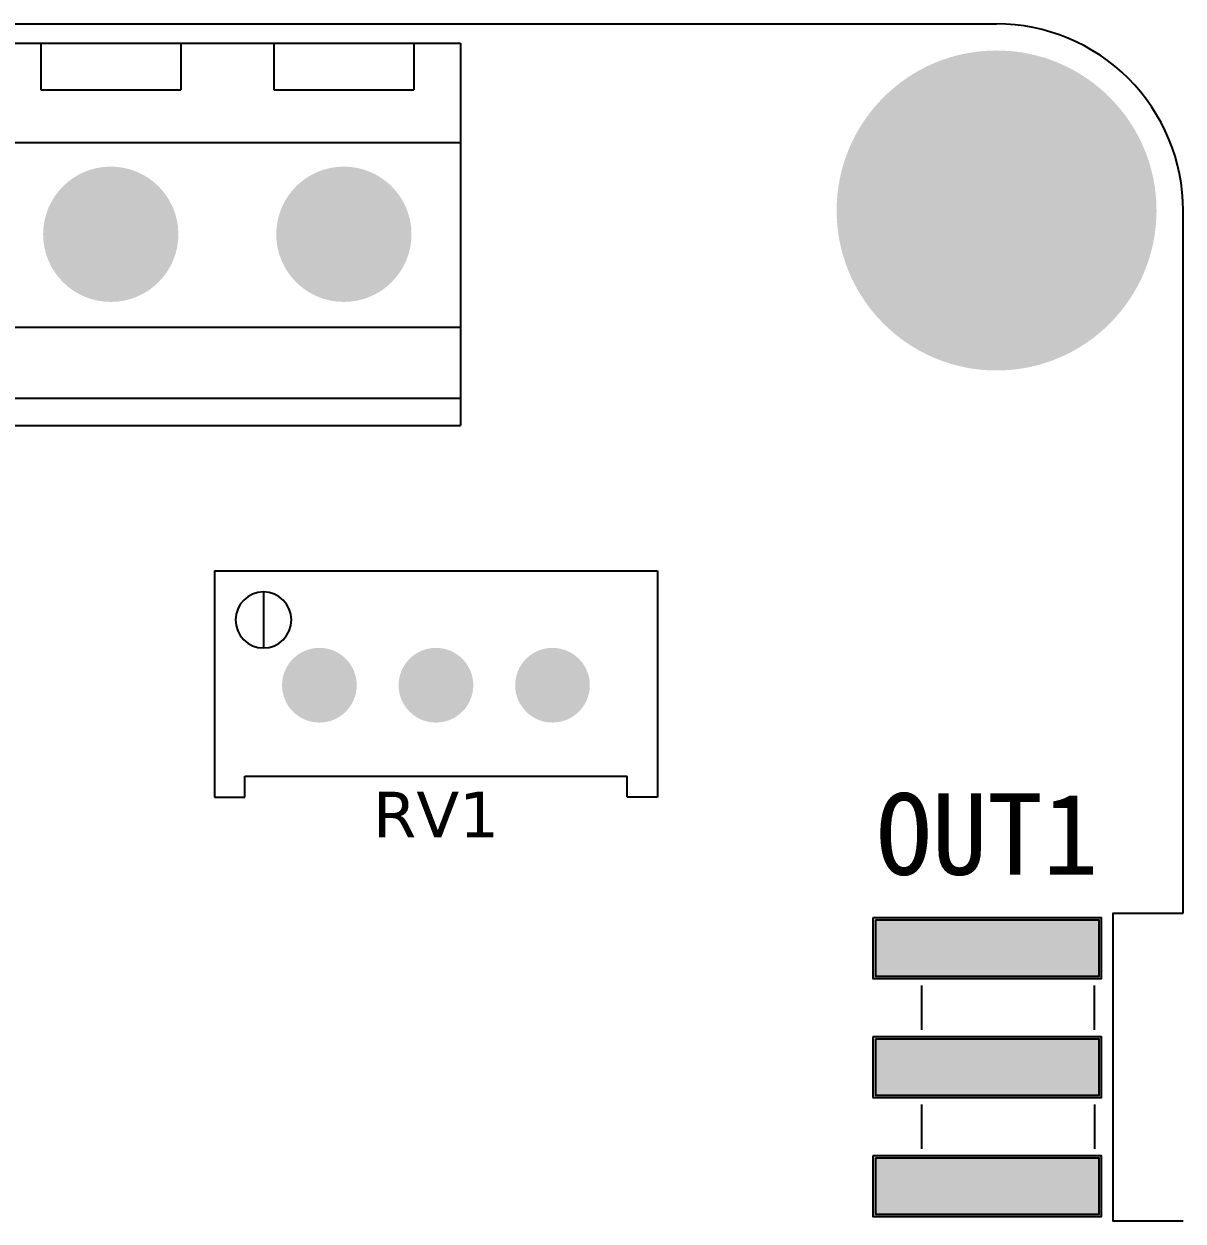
# Model space of a CAD drawing. Header units: millimetres. Extents: x 0 to 46, y 0 to 48.
# Drawn here: x 21.14 to 46, y 22.33 to 48 of the extents above; entities that cross this region are included whole.
import ezdxf
from ezdxf.enums import TextEntityAlignment as Align

# ---------------------------------------------------------------- set-up
doc = ezdxf.new("R2010")
doc.units = ezdxf.units.MM
for name, color, linetype, true_color in [('Board Outline Layer', 6, 'Continuous', 0xff00ff), ('Hole Layer', 49, 'Continuous', 0x222222), ('Multi-Layer', 9, 'Continuous', 0xc0c0c0), ('Top Paste Mask Layer', 8, 'Continuous', 0x808080), ('Top Silkscreen Layer', 40, 'Continuous', 0xffcc00), ('Top Solder Mask Layer', 214, 'Continuous', 0x800080)]:
    doc.layers.add(name, color=color, linetype=linetype, true_color=true_color)
doc.styles.add('textstyle4', font='')
doc.styles.add('textstyle7', font='')
doc.styles.get('textstyle4').set_extended_font_data('黑体')
doc.styles.get('textstyle7').set_extended_font_data('Verdana')

msp = doc.modelspace()

# ---------------------------------------------------------------- hatches: boundary and pattern name
at = {"layer": 'Hole Layer'}
h = msp.add_hatch(color=256, dxfattribs=at)
edge = h.paths.add_edge_path()
edge = h.paths.add_edge_path()
edge.add_arc((42.000083820167646, 46.54009398018797), 0.3500012700025366, 180, 0)
edge.add_arc((42.000083820167646, 46.54009398018797), 0.3500012700025366, 0, 180)
h = msp.add_hatch(color=256, dxfattribs=at)
edge = h.paths.add_edge_path()
edge = h.paths.add_edge_path()
edge.add_arc((42.000083820167646, 46.54009398018797), 0.3500012700025366, 180, 0)
edge.add_arc((42.000083820167646, 46.54009398018797), 0.3500012700025366, 0, 180)
h = msp.add_hatch(color=256, dxfattribs=at)
edge = h.paths.add_edge_path()
edge = h.paths.add_edge_path()
edge.add_arc((40.2040792481585, 45.796093472186946), 0.3500012700025366, 180, 0)
edge.add_arc((40.2040792481585, 45.796093472186946), 0.3500012700025366, 0, 180)
h = msp.add_hatch(color=256, dxfattribs=at)
edge = h.paths.add_edge_path()
edge = h.paths.add_edge_path()
edge.add_arc((40.2040792481585, 45.796093472186946), 0.3500012700025366, 180, 0)
edge.add_arc((40.2040792481585, 45.796093472186946), 0.3500012700025366, 0, 180)
h = msp.add_hatch(color=256, dxfattribs=at)
edge = h.paths.add_edge_path()
edge = h.paths.add_edge_path()
edge.add_arc((43.79608839217679, 45.796093472186946), 0.3500012700025366, 180, 0)
edge.add_arc((43.79608839217679, 45.796093472186946), 0.3500012700025366, 0, 180)
h = msp.add_hatch(color=256, dxfattribs=at)
edge = h.paths.add_edge_path()
edge = h.paths.add_edge_path()
edge.add_arc((43.79608839217679, 45.796093472186946), 0.3500012700025366, 180, 0)
edge.add_arc((43.79608839217679, 45.796093472186946), 0.3500012700025366, 0, 180)
h = msp.add_hatch(color=256, dxfattribs=at)
edge = h.paths.add_edge_path()
edge = h.paths.add_edge_path()
edge.add_arc((42.000083820167646, 44.00008890017781), 1.7000038100076225, 180, 0)
edge.add_arc((42.000083820167646, 44.00008890017781), 1.7000038100076225, 0, 180)
h = msp.add_hatch(color=256, dxfattribs=at)
edge = h.paths.add_edge_path()
edge = h.paths.add_edge_path()
edge.add_arc((42.000083820167646, 44.00008890017781), 1.7000038100076225, 180, 0)
edge.add_arc((42.000083820167646, 44.00008890017781), 1.7000038100076225, 0, 180)
h = msp.add_hatch(color=256, dxfattribs=at)
edge = h.paths.add_edge_path()
edge = h.paths.add_edge_path()
edge.add_arc((23.000045720091443, 43.49008890017781), 0.7000012700025415, 180, 0)
edge.add_arc((23.000045720091443, 43.49008890017781), 0.7000012700025415, 0, 180)
h = msp.add_hatch(color=256, dxfattribs=at)
edge = h.paths.add_edge_path()
edge = h.paths.add_edge_path()
edge.add_arc((23.000045720091443, 43.49008890017781), 0.7000012700025415, 180, 0)
edge.add_arc((23.000045720091443, 43.49008890017781), 0.7000012700025415, 0, 180)
h = msp.add_hatch(color=256, dxfattribs=at)
edge = h.paths.add_edge_path()
edge = h.paths.add_edge_path()
edge.add_arc((28.000045720091446, 43.49008890017781), 0.7000012700025415, 180, 0)
edge.add_arc((28.000045720091446, 43.49008890017781), 0.7000012700025415, 0, 180)
h = msp.add_hatch(color=256, dxfattribs=at)
edge = h.paths.add_edge_path()
edge = h.paths.add_edge_path()
edge.add_arc((28.000045720091446, 43.49008890017781), 0.7000012700025415, 180, 0)
edge.add_arc((28.000045720091446, 43.49008890017781), 0.7000012700025415, 0, 180)
h = msp.add_hatch(color=256, dxfattribs=at)
edge = h.paths.add_edge_path()
edge = h.paths.add_edge_path()
edge.add_arc((39.460078740157485, 44.00008890017781), 0.3500012700025366, 180, 0)
edge.add_arc((39.460078740157485, 44.00008890017781), 0.3500012700025366, 0, 180)
h = msp.add_hatch(color=256, dxfattribs=at)
edge = h.paths.add_edge_path()
edge = h.paths.add_edge_path()
edge.add_arc((39.460078740157485, 44.00008890017781), 0.3500012700025366, 180, 0)
edge.add_arc((39.460078740157485, 44.00008890017781), 0.3500012700025366, 0, 180)
h = msp.add_hatch(color=256, dxfattribs=at)
edge = h.paths.add_edge_path()
edge = h.paths.add_edge_path()
edge.add_arc((44.54008890017781, 44.00008890017781), 0.3500012700025366, 180, 0)
edge.add_arc((44.54008890017781, 44.00008890017781), 0.3500012700025366, 0, 180)
h = msp.add_hatch(color=256, dxfattribs=at)
edge = h.paths.add_edge_path()
edge = h.paths.add_edge_path()
edge.add_arc((44.54008890017781, 44.00008890017781), 0.3500012700025366, 180, 0)
edge.add_arc((44.54008890017781, 44.00008890017781), 0.3500012700025366, 0, 180)
h = msp.add_hatch(color=256, dxfattribs=at)
edge = h.paths.add_edge_path()
edge = h.paths.add_edge_path()
edge.add_arc((40.2040792481585, 42.20408432816867), 0.3500012700025366, 180, 0)
edge.add_arc((40.2040792481585, 42.20408432816867), 0.3500012700025366, 0, 180)
h = msp.add_hatch(color=256, dxfattribs=at)
edge = h.paths.add_edge_path()
edge = h.paths.add_edge_path()
edge.add_arc((40.2040792481585, 42.20408432816867), 0.3500012700025366, 180, 0)
edge.add_arc((40.2040792481585, 42.20408432816867), 0.3500012700025366, 0, 180)
h = msp.add_hatch(color=256, dxfattribs=at)
edge = h.paths.add_edge_path()
edge = h.paths.add_edge_path()
edge.add_arc((43.79608839217679, 42.20408432816867), 0.3500012700025366, 180, 0)
edge.add_arc((43.79608839217679, 42.20408432816867), 0.3500012700025366, 0, 180)
h = msp.add_hatch(color=256, dxfattribs=at)
edge = h.paths.add_edge_path()
edge = h.paths.add_edge_path()
edge.add_arc((43.79608839217679, 42.20408432816867), 0.3500012700025366, 180, 0)
edge.add_arc((43.79608839217679, 42.20408432816867), 0.3500012700025366, 0, 180)
h = msp.add_hatch(color=256, dxfattribs=at)
edge = h.paths.add_edge_path()
edge = h.paths.add_edge_path()
edge.add_arc((42.000083820167646, 41.46008382016765), 0.3500012700025366, 180, 0)
edge.add_arc((42.000083820167646, 41.46008382016765), 0.3500012700025366, 0, 180)
h = msp.add_hatch(color=256, dxfattribs=at)
edge = h.paths.add_edge_path()
edge = h.paths.add_edge_path()
edge.add_arc((42.000083820167646, 41.46008382016765), 0.3500012700025366, 180, 0)
edge.add_arc((42.000083820167646, 41.46008382016765), 0.3500012700025366, 0, 180)
h = msp.add_hatch(color=256, dxfattribs=at)
edge = h.paths.add_edge_path()
edge = h.paths.add_edge_path()
edge.add_arc((27.475054610109222, 33.82006858013716), 0.3750012700025387, 180, 0)
edge.add_arc((27.475054610109222, 33.82006858013716), 0.3750012700025387, 0, 180)
h = msp.add_hatch(color=256, dxfattribs=at)
edge = h.paths.add_edge_path()
edge = h.paths.add_edge_path()
edge.add_arc((27.475054610109222, 33.82006858013716), 0.3750012700025387, 180, 0)
edge.add_arc((27.475054610109222, 33.82006858013716), 0.3750012700025387, 0, 180)
h = msp.add_hatch(color=256, dxfattribs=at)
edge = h.paths.add_edge_path()
edge = h.paths.add_edge_path()
edge.add_arc((29.975059690119384, 33.82006858013716), 0.3750012700025387, 180, 0)
edge.add_arc((29.975059690119384, 33.82006858013716), 0.3750012700025387, 0, 180)
h = msp.add_hatch(color=256, dxfattribs=at)
edge = h.paths.add_edge_path()
edge = h.paths.add_edge_path()
edge.add_arc((29.975059690119384, 33.82006858013716), 0.3750012700025387, 180, 0)
edge.add_arc((29.975059690119384, 33.82006858013716), 0.3750012700025387, 0, 180)
h = msp.add_hatch(color=256, dxfattribs=at)
edge = h.paths.add_edge_path()
edge = h.paths.add_edge_path()
edge.add_arc((32.47506477012954, 33.82006858013716), 0.3750012700025422, 180, 0)
edge.add_arc((32.47506477012954, 33.82006858013716), 0.3750012700025422, 0, 180)
h = msp.add_hatch(color=256, dxfattribs=at)
edge = h.paths.add_edge_path()
edge = h.paths.add_edge_path()
edge.add_arc((32.47506477012954, 33.82006858013716), 0.3750012700025422, 180, 0)
edge.add_arc((32.47506477012954, 33.82006858013716), 0.3750012700025422, 0, 180)
at = {"layer": 'Multi-Layer'}
h = msp.add_hatch(color=256, dxfattribs=at)
edge = h.paths.add_edge_path()
edge = h.paths.add_edge_path()
edge.add_arc((42.000083820167646, 44.00008890017781), 3.3800063500126996, 180, 0)
edge.add_arc((42.000083820167646, 44.00008890017781), 3.3800063500126996, 0, 180)
h = msp.add_hatch(color=256, dxfattribs=at)
edge = h.paths.add_edge_path()
edge = h.paths.add_edge_path()
edge.add_arc((42.000083820167646, 44.00008890017781), 3.3800063500126996, 180, 0)
edge.add_arc((42.000083820167646, 44.00008890017781), 3.3800063500126996, 0, 180)
h = msp.add_hatch(color=256, dxfattribs=at)
edge = h.paths.add_edge_path()
edge = h.paths.add_edge_path()
edge.add_arc((42.000083820167646, 44.00008890017781), 3.3800063500126996, 180, 0)
edge.add_arc((42.000083820167646, 44.00008890017781), 3.3800063500126996, 0, 180)
h = msp.add_hatch(color=256, dxfattribs=at)
edge = h.paths.add_edge_path()
edge = h.paths.add_edge_path()
edge.add_arc((42.000083820167646, 44.00008890017781), 3.3800063500126996, 180, 0)
edge.add_arc((42.000083820167646, 44.00008890017781), 3.3800063500126996, 0, 180)
h = msp.add_hatch(color=256, dxfattribs=at)
edge = h.paths.add_edge_path()
edge = h.paths.add_edge_path()
edge.add_arc((42.000083820167646, 44.00008890017781), 3.3800063500126996, 180, 0)
edge.add_arc((42.000083820167646, 44.00008890017781), 3.3800063500126996, 0, 180)
h = msp.add_hatch(color=256, dxfattribs=at)
edge = h.paths.add_edge_path()
edge = h.paths.add_edge_path()
edge.add_arc((42.000083820167646, 44.00008890017781), 3.3800063500126996, 180, 0)
edge.add_arc((42.000083820167646, 44.00008890017781), 3.3800063500126996, 0, 180)
h = msp.add_hatch(color=256, dxfattribs=at)
edge = h.paths.add_edge_path()
edge = h.paths.add_edge_path()
edge.add_arc((42.000083820167646, 46.54009398018797), 0.6000012700025437, 180, 0)
edge.add_arc((42.000083820167646, 46.54009398018797), 0.6000012700025437, 0, 180)
h = msp.add_hatch(color=256, dxfattribs=at)
edge = h.paths.add_edge_path()
edge = h.paths.add_edge_path()
edge.add_arc((42.000083820167646, 46.54009398018797), 0.6000012700025437, 180, 0)
edge.add_arc((42.000083820167646, 46.54009398018797), 0.6000012700025437, 0, 180)
h = msp.add_hatch(color=256, dxfattribs=at)
edge = h.paths.add_edge_path()
edge = h.paths.add_edge_path()
edge.add_arc((42.000083820167646, 46.54009398018797), 0.6000012700025437, 180, 0)
edge.add_arc((42.000083820167646, 46.54009398018797), 0.6000012700025437, 0, 180)
h = msp.add_hatch(color=256, dxfattribs=at)
edge = h.paths.add_edge_path()
edge = h.paths.add_edge_path()
edge.add_arc((42.000083820167646, 46.54009398018797), 0.6000012700025437, 180, 0)
edge.add_arc((42.000083820167646, 46.54009398018797), 0.6000012700025437, 0, 180)
h = msp.add_hatch(color=256, dxfattribs=at)
edge = h.paths.add_edge_path()
edge = h.paths.add_edge_path()
edge.add_arc((42.000083820167646, 46.54009398018797), 0.6000012700025437, 180, 0)
edge.add_arc((42.000083820167646, 46.54009398018797), 0.6000012700025437, 0, 180)
h = msp.add_hatch(color=256, dxfattribs=at)
edge = h.paths.add_edge_path()
edge = h.paths.add_edge_path()
edge.add_arc((42.000083820167646, 46.54009398018797), 0.6000012700025437, 180, 0)
edge.add_arc((42.000083820167646, 46.54009398018797), 0.6000012700025437, 0, 180)
h = msp.add_hatch(color=256, dxfattribs=at)
edge = h.paths.add_edge_path()
edge = h.paths.add_edge_path()
edge.add_arc((40.2040792481585, 45.796093472186946), 0.6000012700025437, 180, 0)
edge.add_arc((40.2040792481585, 45.796093472186946), 0.6000012700025437, 0, 180)
h = msp.add_hatch(color=256, dxfattribs=at)
edge = h.paths.add_edge_path()
edge = h.paths.add_edge_path()
edge.add_arc((40.2040792481585, 45.796093472186946), 0.6000012700025437, 180, 0)
edge.add_arc((40.2040792481585, 45.796093472186946), 0.6000012700025437, 0, 180)
h = msp.add_hatch(color=256, dxfattribs=at)
edge = h.paths.add_edge_path()
edge = h.paths.add_edge_path()
edge.add_arc((40.2040792481585, 45.796093472186946), 0.6000012700025437, 180, 0)
edge.add_arc((40.2040792481585, 45.796093472186946), 0.6000012700025437, 0, 180)
h = msp.add_hatch(color=256, dxfattribs=at)
edge = h.paths.add_edge_path()
edge = h.paths.add_edge_path()
edge.add_arc((40.2040792481585, 45.796093472186946), 0.6000012700025437, 180, 0)
edge.add_arc((40.2040792481585, 45.796093472186946), 0.6000012700025437, 0, 180)
h = msp.add_hatch(color=256, dxfattribs=at)
edge = h.paths.add_edge_path()
edge = h.paths.add_edge_path()
edge.add_arc((40.2040792481585, 45.796093472186946), 0.6000012700025437, 180, 0)
edge.add_arc((40.2040792481585, 45.796093472186946), 0.6000012700025437, 0, 180)
h = msp.add_hatch(color=256, dxfattribs=at)
edge = h.paths.add_edge_path()
edge = h.paths.add_edge_path()
edge.add_arc((40.2040792481585, 45.796093472186946), 0.6000012700025437, 180, 0)
edge.add_arc((40.2040792481585, 45.796093472186946), 0.6000012700025437, 0, 180)
h = msp.add_hatch(color=256, dxfattribs=at)
edge = h.paths.add_edge_path()
edge = h.paths.add_edge_path()
edge.add_arc((43.79608839217679, 45.796093472186946), 0.6000012700025437, 180, 0)
edge.add_arc((43.79608839217679, 45.796093472186946), 0.6000012700025437, 0, 180)
h = msp.add_hatch(color=256, dxfattribs=at)
edge = h.paths.add_edge_path()
edge = h.paths.add_edge_path()
edge.add_arc((43.79608839217679, 45.796093472186946), 0.6000012700025437, 180, 0)
edge.add_arc((43.79608839217679, 45.796093472186946), 0.6000012700025437, 0, 180)
h = msp.add_hatch(color=256, dxfattribs=at)
edge = h.paths.add_edge_path()
edge = h.paths.add_edge_path()
edge.add_arc((43.79608839217679, 45.796093472186946), 0.6000012700025437, 180, 0)
edge.add_arc((43.79608839217679, 45.796093472186946), 0.6000012700025437, 0, 180)
h = msp.add_hatch(color=256, dxfattribs=at)
edge = h.paths.add_edge_path()
edge = h.paths.add_edge_path()
edge.add_arc((43.79608839217679, 45.796093472186946), 0.6000012700025437, 180, 0)
edge.add_arc((43.79608839217679, 45.796093472186946), 0.6000012700025437, 0, 180)
h = msp.add_hatch(color=256, dxfattribs=at)
edge = h.paths.add_edge_path()
edge = h.paths.add_edge_path()
edge.add_arc((43.79608839217679, 45.796093472186946), 0.6000012700025437, 180, 0)
edge.add_arc((43.79608839217679, 45.796093472186946), 0.6000012700025437, 0, 180)
h = msp.add_hatch(color=256, dxfattribs=at)
edge = h.paths.add_edge_path()
edge = h.paths.add_edge_path()
edge.add_arc((43.79608839217679, 45.796093472186946), 0.6000012700025437, 180, 0)
edge.add_arc((43.79608839217679, 45.796093472186946), 0.6000012700025437, 0, 180)
h = msp.add_hatch(color=256, dxfattribs=at)
edge = h.paths.add_edge_path()
edge = h.paths.add_edge_path()
edge.add_arc((23.000045720091443, 43.49008890017781), 1.4000025400050795, 180, 0)
edge.add_arc((23.000045720091443, 43.49008890017781), 1.4000025400050795, 0, 180)
h = msp.add_hatch(color=256, dxfattribs=at)
edge = h.paths.add_edge_path()
edge = h.paths.add_edge_path()
edge.add_arc((23.000045720091443, 43.49008890017781), 1.4000025400050795, 180, 0)
edge.add_arc((23.000045720091443, 43.49008890017781), 1.4000025400050795, 0, 180)
h = msp.add_hatch(color=256, dxfattribs=at)
edge = h.paths.add_edge_path()
edge = h.paths.add_edge_path()
edge.add_arc((23.000045720091443, 43.49008890017781), 1.4000025400050795, 180, 0)
edge.add_arc((23.000045720091443, 43.49008890017781), 1.4000025400050795, 0, 180)
h = msp.add_hatch(color=256, dxfattribs=at)
edge = h.paths.add_edge_path()
edge = h.paths.add_edge_path()
edge.add_arc((23.000045720091443, 43.49008890017781), 1.4000025400050795, 180, 0)
edge.add_arc((23.000045720091443, 43.49008890017781), 1.4000025400050795, 0, 180)
h = msp.add_hatch(color=256, dxfattribs=at)
edge = h.paths.add_edge_path()
edge = h.paths.add_edge_path()
edge.add_arc((23.000045720091443, 43.49008890017781), 1.4000025400050795, 180, 0)
edge.add_arc((23.000045720091443, 43.49008890017781), 1.4000025400050795, 0, 180)
h = msp.add_hatch(color=256, dxfattribs=at)
edge = h.paths.add_edge_path()
edge = h.paths.add_edge_path()
edge.add_arc((23.000045720091443, 43.49008890017781), 1.4000025400050795, 180, 0)
edge.add_arc((23.000045720091443, 43.49008890017781), 1.4000025400050795, 0, 180)
h = msp.add_hatch(color=256, dxfattribs=at)
edge = h.paths.add_edge_path()
edge = h.paths.add_edge_path()
edge.add_arc((28.000045720091446, 43.49008890017781), 1.4000025400050795, 180, 0)
edge.add_arc((28.000045720091446, 43.49008890017781), 1.4000025400050795, 0, 180)
h = msp.add_hatch(color=256, dxfattribs=at)
edge = h.paths.add_edge_path()
edge = h.paths.add_edge_path()
edge.add_arc((28.000045720091446, 43.49008890017781), 1.4000025400050795, 180, 0)
edge.add_arc((28.000045720091446, 43.49008890017781), 1.4000025400050795, 0, 180)
h = msp.add_hatch(color=256, dxfattribs=at)
edge = h.paths.add_edge_path()
edge = h.paths.add_edge_path()
edge.add_arc((28.000045720091446, 43.49008890017781), 1.4000025400050795, 180, 0)
edge.add_arc((28.000045720091446, 43.49008890017781), 1.4000025400050795, 0, 180)
h = msp.add_hatch(color=256, dxfattribs=at)
edge = h.paths.add_edge_path()
edge = h.paths.add_edge_path()
edge.add_arc((28.000045720091446, 43.49008890017781), 1.4000025400050795, 180, 0)
edge.add_arc((28.000045720091446, 43.49008890017781), 1.4000025400050795, 0, 180)
h = msp.add_hatch(color=256, dxfattribs=at)
edge = h.paths.add_edge_path()
edge = h.paths.add_edge_path()
edge.add_arc((28.000045720091446, 43.49008890017781), 1.4000025400050795, 180, 0)
edge.add_arc((28.000045720091446, 43.49008890017781), 1.4000025400050795, 0, 180)
h = msp.add_hatch(color=256, dxfattribs=at)
edge = h.paths.add_edge_path()
edge = h.paths.add_edge_path()
edge.add_arc((28.000045720091446, 43.49008890017781), 1.4000025400050795, 180, 0)
edge.add_arc((28.000045720091446, 43.49008890017781), 1.4000025400050795, 0, 180)
h = msp.add_hatch(color=256, dxfattribs=at)
edge = h.paths.add_edge_path()
edge = h.paths.add_edge_path()
edge.add_arc((39.460078740157485, 44.00008890017781), 0.6000012700025437, 180, 0)
edge.add_arc((39.460078740157485, 44.00008890017781), 0.6000012700025437, 0, 180)
h = msp.add_hatch(color=256, dxfattribs=at)
edge = h.paths.add_edge_path()
edge = h.paths.add_edge_path()
edge.add_arc((39.460078740157485, 44.00008890017781), 0.6000012700025437, 180, 0)
edge.add_arc((39.460078740157485, 44.00008890017781), 0.6000012700025437, 0, 180)
h = msp.add_hatch(color=256, dxfattribs=at)
edge = h.paths.add_edge_path()
edge = h.paths.add_edge_path()
edge.add_arc((39.460078740157485, 44.00008890017781), 0.6000012700025437, 180, 0)
edge.add_arc((39.460078740157485, 44.00008890017781), 0.6000012700025437, 0, 180)
h = msp.add_hatch(color=256, dxfattribs=at)
edge = h.paths.add_edge_path()
edge = h.paths.add_edge_path()
edge.add_arc((39.460078740157485, 44.00008890017781), 0.6000012700025437, 180, 0)
edge.add_arc((39.460078740157485, 44.00008890017781), 0.6000012700025437, 0, 180)
h = msp.add_hatch(color=256, dxfattribs=at)
edge = h.paths.add_edge_path()
edge = h.paths.add_edge_path()
edge.add_arc((39.460078740157485, 44.00008890017781), 0.6000012700025437, 180, 0)
edge.add_arc((39.460078740157485, 44.00008890017781), 0.6000012700025437, 0, 180)
h = msp.add_hatch(color=256, dxfattribs=at)
edge = h.paths.add_edge_path()
edge = h.paths.add_edge_path()
edge.add_arc((39.460078740157485, 44.00008890017781), 0.6000012700025437, 180, 0)
edge.add_arc((39.460078740157485, 44.00008890017781), 0.6000012700025437, 0, 180)
h = msp.add_hatch(color=256, dxfattribs=at)
edge = h.paths.add_edge_path()
edge = h.paths.add_edge_path()
edge.add_arc((44.54008890017781, 44.00008890017781), 0.6000012700025437, 180, 0)
edge.add_arc((44.54008890017781, 44.00008890017781), 0.6000012700025437, 0, 180)
h = msp.add_hatch(color=256, dxfattribs=at)
edge = h.paths.add_edge_path()
edge = h.paths.add_edge_path()
edge.add_arc((44.54008890017781, 44.00008890017781), 0.6000012700025437, 180, 0)
edge.add_arc((44.54008890017781, 44.00008890017781), 0.6000012700025437, 0, 180)
h = msp.add_hatch(color=256, dxfattribs=at)
edge = h.paths.add_edge_path()
edge = h.paths.add_edge_path()
edge.add_arc((44.54008890017781, 44.00008890017781), 0.6000012700025437, 180, 0)
edge.add_arc((44.54008890017781, 44.00008890017781), 0.6000012700025437, 0, 180)
h = msp.add_hatch(color=256, dxfattribs=at)
edge = h.paths.add_edge_path()
edge = h.paths.add_edge_path()
edge.add_arc((44.54008890017781, 44.00008890017781), 0.6000012700025437, 180, 0)
edge.add_arc((44.54008890017781, 44.00008890017781), 0.6000012700025437, 0, 180)
h = msp.add_hatch(color=256, dxfattribs=at)
edge = h.paths.add_edge_path()
edge = h.paths.add_edge_path()
edge.add_arc((44.54008890017781, 44.00008890017781), 0.6000012700025437, 180, 0)
edge.add_arc((44.54008890017781, 44.00008890017781), 0.6000012700025437, 0, 180)
h = msp.add_hatch(color=256, dxfattribs=at)
edge = h.paths.add_edge_path()
edge = h.paths.add_edge_path()
edge.add_arc((44.54008890017781, 44.00008890017781), 0.6000012700025437, 180, 0)
edge.add_arc((44.54008890017781, 44.00008890017781), 0.6000012700025437, 0, 180)
h = msp.add_hatch(color=256, dxfattribs=at)
edge = h.paths.add_edge_path()
edge = h.paths.add_edge_path()
edge.add_arc((40.2040792481585, 42.20408432816867), 0.6000012700025437, 180, 0)
edge.add_arc((40.2040792481585, 42.20408432816867), 0.6000012700025437, 0, 180)
h = msp.add_hatch(color=256, dxfattribs=at)
edge = h.paths.add_edge_path()
edge = h.paths.add_edge_path()
edge.add_arc((40.2040792481585, 42.20408432816867), 0.6000012700025437, 180, 0)
edge.add_arc((40.2040792481585, 42.20408432816867), 0.6000012700025437, 0, 180)
h = msp.add_hatch(color=256, dxfattribs=at)
edge = h.paths.add_edge_path()
edge = h.paths.add_edge_path()
edge.add_arc((40.2040792481585, 42.20408432816867), 0.6000012700025437, 180, 0)
edge.add_arc((40.2040792481585, 42.20408432816867), 0.6000012700025437, 0, 180)
h = msp.add_hatch(color=256, dxfattribs=at)
edge = h.paths.add_edge_path()
edge = h.paths.add_edge_path()
edge.add_arc((40.2040792481585, 42.20408432816867), 0.6000012700025437, 180, 0)
edge.add_arc((40.2040792481585, 42.20408432816867), 0.6000012700025437, 0, 180)
h = msp.add_hatch(color=256, dxfattribs=at)
edge = h.paths.add_edge_path()
edge = h.paths.add_edge_path()
edge.add_arc((40.2040792481585, 42.20408432816867), 0.6000012700025437, 180, 0)
edge.add_arc((40.2040792481585, 42.20408432816867), 0.6000012700025437, 0, 180)
h = msp.add_hatch(color=256, dxfattribs=at)
edge = h.paths.add_edge_path()
edge = h.paths.add_edge_path()
edge.add_arc((40.2040792481585, 42.20408432816867), 0.6000012700025437, 180, 0)
edge.add_arc((40.2040792481585, 42.20408432816867), 0.6000012700025437, 0, 180)
h = msp.add_hatch(color=256, dxfattribs=at)
edge = h.paths.add_edge_path()
edge = h.paths.add_edge_path()
edge.add_arc((43.79608839217679, 42.20408432816867), 0.6000012700025437, 180, 0)
edge.add_arc((43.79608839217679, 42.20408432816867), 0.6000012700025437, 0, 180)
h = msp.add_hatch(color=256, dxfattribs=at)
edge = h.paths.add_edge_path()
edge = h.paths.add_edge_path()
edge.add_arc((43.79608839217679, 42.20408432816867), 0.6000012700025437, 180, 0)
edge.add_arc((43.79608839217679, 42.20408432816867), 0.6000012700025437, 0, 180)
h = msp.add_hatch(color=256, dxfattribs=at)
edge = h.paths.add_edge_path()
edge = h.paths.add_edge_path()
edge.add_arc((43.79608839217679, 42.20408432816867), 0.6000012700025437, 180, 0)
edge.add_arc((43.79608839217679, 42.20408432816867), 0.6000012700025437, 0, 180)
h = msp.add_hatch(color=256, dxfattribs=at)
edge = h.paths.add_edge_path()
edge = h.paths.add_edge_path()
edge.add_arc((43.79608839217679, 42.20408432816867), 0.6000012700025437, 180, 0)
edge.add_arc((43.79608839217679, 42.20408432816867), 0.6000012700025437, 0, 180)
h = msp.add_hatch(color=256, dxfattribs=at)
edge = h.paths.add_edge_path()
edge = h.paths.add_edge_path()
edge.add_arc((43.79608839217679, 42.20408432816867), 0.6000012700025437, 180, 0)
edge.add_arc((43.79608839217679, 42.20408432816867), 0.6000012700025437, 0, 180)
h = msp.add_hatch(color=256, dxfattribs=at)
edge = h.paths.add_edge_path()
edge = h.paths.add_edge_path()
edge.add_arc((43.79608839217679, 42.20408432816867), 0.6000012700025437, 180, 0)
edge.add_arc((43.79608839217679, 42.20408432816867), 0.6000012700025437, 0, 180)
h = msp.add_hatch(color=256, dxfattribs=at)
edge = h.paths.add_edge_path()
edge = h.paths.add_edge_path()
edge.add_arc((42.000083820167646, 41.46008382016765), 0.6000012700025437, 180, 0)
edge.add_arc((42.000083820167646, 41.46008382016765), 0.6000012700025437, 0, 180)
h = msp.add_hatch(color=256, dxfattribs=at)
edge = h.paths.add_edge_path()
edge = h.paths.add_edge_path()
edge.add_arc((42.000083820167646, 41.46008382016765), 0.6000012700025437, 180, 0)
edge.add_arc((42.000083820167646, 41.46008382016765), 0.6000012700025437, 0, 180)
h = msp.add_hatch(color=256, dxfattribs=at)
edge = h.paths.add_edge_path()
edge = h.paths.add_edge_path()
edge.add_arc((42.000083820167646, 41.46008382016765), 0.6000012700025437, 180, 0)
edge.add_arc((42.000083820167646, 41.46008382016765), 0.6000012700025437, 0, 180)
h = msp.add_hatch(color=256, dxfattribs=at)
edge = h.paths.add_edge_path()
edge = h.paths.add_edge_path()
edge.add_arc((42.000083820167646, 41.46008382016765), 0.6000012700025437, 180, 0)
edge.add_arc((42.000083820167646, 41.46008382016765), 0.6000012700025437, 0, 180)
h = msp.add_hatch(color=256, dxfattribs=at)
edge = h.paths.add_edge_path()
edge = h.paths.add_edge_path()
edge.add_arc((42.000083820167646, 41.46008382016765), 0.6000012700025437, 180, 0)
edge.add_arc((42.000083820167646, 41.46008382016765), 0.6000012700025437, 0, 180)
h = msp.add_hatch(color=256, dxfattribs=at)
edge = h.paths.add_edge_path()
edge = h.paths.add_edge_path()
edge.add_arc((42.000083820167646, 41.46008382016765), 0.6000012700025437, 180, 0)
edge.add_arc((42.000083820167646, 41.46008382016765), 0.6000012700025437, 0, 180)
h = msp.add_hatch(color=256, dxfattribs=at)
edge = h.paths.add_edge_path()
edge = h.paths.add_edge_path()
edge.add_arc((27.475054610109222, 33.82006858013716), 0.7500012700025387, 180, 0)
edge.add_arc((27.475054610109222, 33.82006858013716), 0.7500012700025387, 0, 180)
h = msp.add_hatch(color=256, dxfattribs=at)
edge = h.paths.add_edge_path()
edge = h.paths.add_edge_path()
edge.add_arc((27.475054610109222, 33.82006858013716), 0.7500012700025387, 180, 0)
edge.add_arc((27.475054610109222, 33.82006858013716), 0.7500012700025387, 0, 180)
h = msp.add_hatch(color=256, dxfattribs=at)
edge = h.paths.add_edge_path()
edge = h.paths.add_edge_path()
edge.add_arc((27.475054610109222, 33.82006858013716), 0.7500012700025387, 180, 0)
edge.add_arc((27.475054610109222, 33.82006858013716), 0.7500012700025387, 0, 180)
h = msp.add_hatch(color=256, dxfattribs=at)
edge = h.paths.add_edge_path()
edge = h.paths.add_edge_path()
edge.add_arc((27.475054610109222, 33.82006858013716), 0.7500012700025387, 180, 0)
edge.add_arc((27.475054610109222, 33.82006858013716), 0.7500012700025387, 0, 180)
h = msp.add_hatch(color=256, dxfattribs=at)
edge = h.paths.add_edge_path()
edge = h.paths.add_edge_path()
edge.add_arc((27.475054610109222, 33.82006858013716), 0.7500012700025387, 180, 0)
edge.add_arc((27.475054610109222, 33.82006858013716), 0.7500012700025387, 0, 180)
h = msp.add_hatch(color=256, dxfattribs=at)
edge = h.paths.add_edge_path()
edge = h.paths.add_edge_path()
edge.add_arc((27.475054610109222, 33.82006858013716), 0.7500012700025387, 180, 0)
edge.add_arc((27.475054610109222, 33.82006858013716), 0.7500012700025387, 0, 180)
h = msp.add_hatch(color=256, dxfattribs=at)
edge = h.paths.add_edge_path()
edge = h.paths.add_edge_path()
edge.add_arc((29.975059690119384, 33.82006858013716), 0.7500012700025387, 180, 0)
edge.add_arc((29.975059690119384, 33.82006858013716), 0.7500012700025387, 0, 180)
h = msp.add_hatch(color=256, dxfattribs=at)
edge = h.paths.add_edge_path()
edge = h.paths.add_edge_path()
edge.add_arc((29.975059690119384, 33.82006858013716), 0.7500012700025387, 180, 0)
edge.add_arc((29.975059690119384, 33.82006858013716), 0.7500012700025387, 0, 180)
h = msp.add_hatch(color=256, dxfattribs=at)
edge = h.paths.add_edge_path()
edge = h.paths.add_edge_path()
edge.add_arc((29.975059690119384, 33.82006858013716), 0.7500012700025387, 180, 0)
edge.add_arc((29.975059690119384, 33.82006858013716), 0.7500012700025387, 0, 180)
h = msp.add_hatch(color=256, dxfattribs=at)
edge = h.paths.add_edge_path()
edge = h.paths.add_edge_path()
edge.add_arc((29.975059690119384, 33.82006858013716), 0.7500012700025387, 180, 0)
edge.add_arc((29.975059690119384, 33.82006858013716), 0.7500012700025387, 0, 180)
h = msp.add_hatch(color=256, dxfattribs=at)
edge = h.paths.add_edge_path()
edge = h.paths.add_edge_path()
edge.add_arc((29.975059690119384, 33.82006858013716), 0.7500012700025387, 180, 0)
edge.add_arc((29.975059690119384, 33.82006858013716), 0.7500012700025387, 0, 180)
h = msp.add_hatch(color=256, dxfattribs=at)
edge = h.paths.add_edge_path()
edge = h.paths.add_edge_path()
edge.add_arc((29.975059690119384, 33.82006858013716), 0.7500012700025387, 180, 0)
edge.add_arc((29.975059690119384, 33.82006858013716), 0.7500012700025387, 0, 180)
h = msp.add_hatch(color=256, dxfattribs=at)
edge = h.paths.add_edge_path()
edge = h.paths.add_edge_path()
edge.add_arc((32.47506477012954, 33.82006858013716), 0.7500012700025405, 180, 0)
edge.add_arc((32.47506477012954, 33.82006858013716), 0.7500012700025405, 0, 180)
h = msp.add_hatch(color=256, dxfattribs=at)
edge = h.paths.add_edge_path()
edge = h.paths.add_edge_path()
edge.add_arc((32.47506477012954, 33.82006858013716), 0.7500012700025405, 180, 0)
edge.add_arc((32.47506477012954, 33.82006858013716), 0.7500012700025405, 0, 180)
h = msp.add_hatch(color=256, dxfattribs=at)
edge = h.paths.add_edge_path()
edge = h.paths.add_edge_path()
edge.add_arc((32.47506477012954, 33.82006858013716), 0.7500012700025405, 180, 0)
edge.add_arc((32.47506477012954, 33.82006858013716), 0.7500012700025405, 0, 180)
h = msp.add_hatch(color=256, dxfattribs=at)
edge = h.paths.add_edge_path()
edge = h.paths.add_edge_path()
edge.add_arc((32.47506477012954, 33.82006858013716), 0.7500012700025405, 180, 0)
edge.add_arc((32.47506477012954, 33.82006858013716), 0.7500012700025405, 0, 180)
h = msp.add_hatch(color=256, dxfattribs=at)
edge = h.paths.add_edge_path()
edge = h.paths.add_edge_path()
edge.add_arc((32.47506477012954, 33.82006858013716), 0.7500012700025405, 180, 0)
edge.add_arc((32.47506477012954, 33.82006858013716), 0.7500012700025405, 0, 180)
h = msp.add_hatch(color=256, dxfattribs=at)
edge = h.paths.add_edge_path()
edge = h.paths.add_edge_path()
edge.add_arc((32.47506477012954, 33.82006858013716), 0.7500012700025405, 180, 0)
edge.add_arc((32.47506477012954, 33.82006858013716), 0.7500012700025405, 0, 180)
at = {"layer": 'Top Paste Mask Layer'}
h = msp.add_hatch(color=256, dxfattribs=at)
edge = h.paths.add_edge_path()
edge = h.paths.add_edge_path()
edge.add_arc((42.000083820167646, 44.00008890017781), 3.3800063500126996, 180, 0)
edge.add_arc((42.000083820167646, 44.00008890017781), 3.3800063500126996, 0, 180)
h = msp.add_hatch(color=256, dxfattribs=at)
edge = h.paths.add_edge_path()
edge = h.paths.add_edge_path()
edge.add_arc((42.000083820167646, 44.00008890017781), 3.3800063500126996, 180, 0)
edge.add_arc((42.000083820167646, 44.00008890017781), 3.3800063500126996, 0, 180)
h = msp.add_hatch(color=256, dxfattribs=at)
edge = h.paths.add_edge_path()
edge = h.paths.add_edge_path()
edge.add_arc((42.000083820167646, 46.54009398018797), 0.6000012700025437, 180, 0)
edge.add_arc((42.000083820167646, 46.54009398018797), 0.6000012700025437, 0, 180)
h = msp.add_hatch(color=256, dxfattribs=at)
edge = h.paths.add_edge_path()
edge = h.paths.add_edge_path()
edge.add_arc((42.000083820167646, 46.54009398018797), 0.6000012700025437, 180, 0)
edge.add_arc((42.000083820167646, 46.54009398018797), 0.6000012700025437, 0, 180)
h = msp.add_hatch(color=256, dxfattribs=at)
edge = h.paths.add_edge_path()
edge = h.paths.add_edge_path()
edge.add_arc((40.2040792481585, 45.796093472186946), 0.6000012700025437, 180, 0)
edge.add_arc((40.2040792481585, 45.796093472186946), 0.6000012700025437, 0, 180)
h = msp.add_hatch(color=256, dxfattribs=at)
edge = h.paths.add_edge_path()
edge = h.paths.add_edge_path()
edge.add_arc((40.2040792481585, 45.796093472186946), 0.6000012700025437, 180, 0)
edge.add_arc((40.2040792481585, 45.796093472186946), 0.6000012700025437, 0, 180)
h = msp.add_hatch(color=256, dxfattribs=at)
edge = h.paths.add_edge_path()
edge = h.paths.add_edge_path()
edge.add_arc((43.79608839217679, 45.796093472186946), 0.6000012700025437, 180, 0)
edge.add_arc((43.79608839217679, 45.796093472186946), 0.6000012700025437, 0, 180)
h = msp.add_hatch(color=256, dxfattribs=at)
edge = h.paths.add_edge_path()
edge = h.paths.add_edge_path()
edge.add_arc((43.79608839217679, 45.796093472186946), 0.6000012700025437, 180, 0)
edge.add_arc((43.79608839217679, 45.796093472186946), 0.6000012700025437, 0, 180)
h = msp.add_hatch(color=256, dxfattribs=at)
edge = h.paths.add_edge_path()
edge = h.paths.add_edge_path()
edge.add_arc((23.000045720091443, 43.49008890017781), 1.4000025400050795, 180, 0)
edge.add_arc((23.000045720091443, 43.49008890017781), 1.4000025400050795, 0, 180)
h = msp.add_hatch(color=256, dxfattribs=at)
edge = h.paths.add_edge_path()
edge = h.paths.add_edge_path()
edge.add_arc((23.000045720091443, 43.49008890017781), 1.4000025400050795, 180, 0)
edge.add_arc((23.000045720091443, 43.49008890017781), 1.4000025400050795, 0, 180)
h = msp.add_hatch(color=256, dxfattribs=at)
edge = h.paths.add_edge_path()
edge = h.paths.add_edge_path()
edge.add_arc((28.000045720091446, 43.49008890017781), 1.4000025400050795, 180, 0)
edge.add_arc((28.000045720091446, 43.49008890017781), 1.4000025400050795, 0, 180)
h = msp.add_hatch(color=256, dxfattribs=at)
edge = h.paths.add_edge_path()
edge = h.paths.add_edge_path()
edge.add_arc((28.000045720091446, 43.49008890017781), 1.4000025400050795, 180, 0)
edge.add_arc((28.000045720091446, 43.49008890017781), 1.4000025400050795, 0, 180)
h = msp.add_hatch(color=256, dxfattribs=at)
edge = h.paths.add_edge_path()
edge = h.paths.add_edge_path()
edge.add_arc((39.460078740157485, 44.00008890017781), 0.6000012700025437, 180, 0)
edge.add_arc((39.460078740157485, 44.00008890017781), 0.6000012700025437, 0, 180)
h = msp.add_hatch(color=256, dxfattribs=at)
edge = h.paths.add_edge_path()
edge = h.paths.add_edge_path()
edge.add_arc((39.460078740157485, 44.00008890017781), 0.6000012700025437, 180, 0)
edge.add_arc((39.460078740157485, 44.00008890017781), 0.6000012700025437, 0, 180)
h = msp.add_hatch(color=256, dxfattribs=at)
edge = h.paths.add_edge_path()
edge = h.paths.add_edge_path()
edge.add_arc((44.54008890017781, 44.00008890017781), 0.6000012700025437, 180, 0)
edge.add_arc((44.54008890017781, 44.00008890017781), 0.6000012700025437, 0, 180)
h = msp.add_hatch(color=256, dxfattribs=at)
edge = h.paths.add_edge_path()
edge = h.paths.add_edge_path()
edge.add_arc((44.54008890017781, 44.00008890017781), 0.6000012700025437, 180, 0)
edge.add_arc((44.54008890017781, 44.00008890017781), 0.6000012700025437, 0, 180)
h = msp.add_hatch(color=256, dxfattribs=at)
edge = h.paths.add_edge_path()
edge = h.paths.add_edge_path()
edge.add_arc((40.2040792481585, 42.20408432816867), 0.6000012700025437, 180, 0)
edge.add_arc((40.2040792481585, 42.20408432816867), 0.6000012700025437, 0, 180)
h = msp.add_hatch(color=256, dxfattribs=at)
edge = h.paths.add_edge_path()
edge = h.paths.add_edge_path()
edge.add_arc((40.2040792481585, 42.20408432816867), 0.6000012700025437, 180, 0)
edge.add_arc((40.2040792481585, 42.20408432816867), 0.6000012700025437, 0, 180)
h = msp.add_hatch(color=256, dxfattribs=at)
edge = h.paths.add_edge_path()
edge = h.paths.add_edge_path()
edge.add_arc((43.79608839217679, 42.20408432816867), 0.6000012700025437, 180, 0)
edge.add_arc((43.79608839217679, 42.20408432816867), 0.6000012700025437, 0, 180)
h = msp.add_hatch(color=256, dxfattribs=at)
edge = h.paths.add_edge_path()
edge = h.paths.add_edge_path()
edge.add_arc((43.79608839217679, 42.20408432816867), 0.6000012700025437, 180, 0)
edge.add_arc((43.79608839217679, 42.20408432816867), 0.6000012700025437, 0, 180)
h = msp.add_hatch(color=256, dxfattribs=at)
edge = h.paths.add_edge_path()
edge = h.paths.add_edge_path()
edge.add_arc((42.000083820167646, 41.46008382016765), 0.6000012700025437, 180, 0)
edge.add_arc((42.000083820167646, 41.46008382016765), 0.6000012700025437, 0, 180)
h = msp.add_hatch(color=256, dxfattribs=at)
edge = h.paths.add_edge_path()
edge = h.paths.add_edge_path()
edge.add_arc((42.000083820167646, 41.46008382016765), 0.6000012700025437, 180, 0)
edge.add_arc((42.000083820167646, 41.46008382016765), 0.6000012700025437, 0, 180)
h = msp.add_hatch(color=256, dxfattribs=at)
edge = h.paths.add_edge_path()
edge = h.paths.add_edge_path()
edge.add_arc((27.475054610109222, 33.82006858013716), 0.7500012700025387, 180, 0)
edge.add_arc((27.475054610109222, 33.82006858013716), 0.7500012700025387, 0, 180)
h = msp.add_hatch(color=256, dxfattribs=at)
edge = h.paths.add_edge_path()
edge = h.paths.add_edge_path()
edge.add_arc((27.475054610109222, 33.82006858013716), 0.7500012700025387, 180, 0)
edge.add_arc((27.475054610109222, 33.82006858013716), 0.7500012700025387, 0, 180)
h = msp.add_hatch(color=256, dxfattribs=at)
edge = h.paths.add_edge_path()
edge = h.paths.add_edge_path()
edge.add_arc((29.975059690119384, 33.82006858013716), 0.7500012700025387, 180, 0)
edge.add_arc((29.975059690119384, 33.82006858013716), 0.7500012700025387, 0, 180)
h = msp.add_hatch(color=256, dxfattribs=at)
edge = h.paths.add_edge_path()
edge = h.paths.add_edge_path()
edge.add_arc((29.975059690119384, 33.82006858013716), 0.7500012700025387, 180, 0)
edge.add_arc((29.975059690119384, 33.82006858013716), 0.7500012700025387, 0, 180)
h = msp.add_hatch(color=256, dxfattribs=at)
edge = h.paths.add_edge_path()
edge = h.paths.add_edge_path()
edge.add_arc((32.47506477012954, 33.82006858013716), 0.7500012700025405, 180, 0)
edge.add_arc((32.47506477012954, 33.82006858013716), 0.7500012700025405, 0, 180)
h = msp.add_hatch(color=256, dxfattribs=at)
edge = h.paths.add_edge_path()
edge = h.paths.add_edge_path()
edge.add_arc((32.47506477012954, 33.82006858013716), 0.7500012700025405, 180, 0)
edge.add_arc((32.47506477012954, 33.82006858013716), 0.7500012700025405, 0, 180)
h = msp.add_hatch(color=256, dxfattribs=at)
edge = h.paths.add_edge_path()
h.paths.add_polyline_path([(39.400083820167644, 28.779961899923805), (39.400083820167644, 27.579961899923806), (44.20008382016765, 27.579961899923806), (44.20008382016765, 28.779961899923805)])
h = msp.add_hatch(color=256, dxfattribs=at)
edge = h.paths.add_edge_path()
h.paths.add_polyline_path([(39.400083820167644, 26.230050800101605), (39.400083820167644, 25.030050800101606), (44.20008382016765, 25.030050800101606), (44.20008382016765, 26.230050800101605)])
h = msp.add_hatch(color=256, dxfattribs=at)
edge = h.paths.add_edge_path()
h.paths.add_polyline_path([(39.400083820167644, 23.680139700279405), (39.400083820167644, 22.480139700279405), (44.20008382016765, 22.480139700279405), (44.20008382016765, 23.680139700279405)])
at = {"layer": 'Top Solder Mask Layer'}
h = msp.add_hatch(color=256, dxfattribs=at)
edge = h.paths.add_edge_path()
edge = h.paths.add_edge_path()
edge.add_arc((42.000083820167646, 44.00008890017781), 3.430806451612902, 180, 0)
edge.add_arc((42.000083820167646, 44.00008890017781), 3.430806451612902, 0, 180)
h = msp.add_hatch(color=256, dxfattribs=at)
edge = h.paths.add_edge_path()
edge = h.paths.add_edge_path()
edge.add_arc((42.000083820167646, 44.00008890017781), 3.430806451612902, 180, 0)
edge.add_arc((42.000083820167646, 44.00008890017781), 3.430806451612902, 0, 180)
h = msp.add_hatch(color=256, dxfattribs=at)
edge = h.paths.add_edge_path()
edge = h.paths.add_edge_path()
edge.add_arc((42.000083820167646, 46.54009398018797), 0.6508013716027463, 180, 0)
edge.add_arc((42.000083820167646, 46.54009398018797), 0.6508013716027463, 0, 180)
h = msp.add_hatch(color=256, dxfattribs=at)
edge = h.paths.add_edge_path()
edge = h.paths.add_edge_path()
edge.add_arc((42.000083820167646, 46.54009398018797), 0.6508013716027463, 180, 0)
edge.add_arc((42.000083820167646, 46.54009398018797), 0.6508013716027463, 0, 180)
h = msp.add_hatch(color=256, dxfattribs=at)
edge = h.paths.add_edge_path()
edge = h.paths.add_edge_path()
edge.add_arc((40.2040792481585, 45.796093472186946), 0.6508013716027463, 180, 0)
edge.add_arc((40.2040792481585, 45.796093472186946), 0.6508013716027463, 0, 180)
h = msp.add_hatch(color=256, dxfattribs=at)
edge = h.paths.add_edge_path()
edge = h.paths.add_edge_path()
edge.add_arc((40.2040792481585, 45.796093472186946), 0.6508013716027463, 180, 0)
edge.add_arc((40.2040792481585, 45.796093472186946), 0.6508013716027463, 0, 180)
h = msp.add_hatch(color=256, dxfattribs=at)
edge = h.paths.add_edge_path()
edge = h.paths.add_edge_path()
edge.add_arc((43.79608839217679, 45.796093472186946), 0.6508013716027463, 180, 0)
edge.add_arc((43.79608839217679, 45.796093472186946), 0.6508013716027463, 0, 180)
h = msp.add_hatch(color=256, dxfattribs=at)
edge = h.paths.add_edge_path()
edge = h.paths.add_edge_path()
edge.add_arc((43.79608839217679, 45.796093472186946), 0.6508013716027463, 180, 0)
edge.add_arc((43.79608839217679, 45.796093472186946), 0.6508013716027463, 0, 180)
h = msp.add_hatch(color=256, dxfattribs=at)
edge = h.paths.add_edge_path()
edge = h.paths.add_edge_path()
edge.add_arc((23.000045720091443, 43.49008890017781), 1.4508026416052822, 180, 0)
edge.add_arc((23.000045720091443, 43.49008890017781), 1.4508026416052822, 0, 180)
h = msp.add_hatch(color=256, dxfattribs=at)
edge = h.paths.add_edge_path()
edge = h.paths.add_edge_path()
edge.add_arc((23.000045720091443, 43.49008890017781), 1.4508026416052822, 180, 0)
edge.add_arc((23.000045720091443, 43.49008890017781), 1.4508026416052822, 0, 180)
h = msp.add_hatch(color=256, dxfattribs=at)
edge = h.paths.add_edge_path()
edge = h.paths.add_edge_path()
edge.add_arc((28.000045720091446, 43.49008890017781), 1.4508026416052822, 180, 0)
edge.add_arc((28.000045720091446, 43.49008890017781), 1.4508026416052822, 0, 180)
h = msp.add_hatch(color=256, dxfattribs=at)
edge = h.paths.add_edge_path()
edge = h.paths.add_edge_path()
edge.add_arc((28.000045720091446, 43.49008890017781), 1.4508026416052822, 180, 0)
edge.add_arc((28.000045720091446, 43.49008890017781), 1.4508026416052822, 0, 180)
h = msp.add_hatch(color=256, dxfattribs=at)
edge = h.paths.add_edge_path()
edge = h.paths.add_edge_path()
edge.add_arc((39.460078740157485, 44.00008890017781), 0.6508013716027463, 180, 0)
edge.add_arc((39.460078740157485, 44.00008890017781), 0.6508013716027463, 0, 180)
h = msp.add_hatch(color=256, dxfattribs=at)
edge = h.paths.add_edge_path()
edge = h.paths.add_edge_path()
edge.add_arc((39.460078740157485, 44.00008890017781), 0.6508013716027463, 180, 0)
edge.add_arc((39.460078740157485, 44.00008890017781), 0.6508013716027463, 0, 180)
h = msp.add_hatch(color=256, dxfattribs=at)
edge = h.paths.add_edge_path()
edge = h.paths.add_edge_path()
edge.add_arc((44.54008890017781, 44.00008890017781), 0.6508013716027463, 180, 0)
edge.add_arc((44.54008890017781, 44.00008890017781), 0.6508013716027463, 0, 180)
h = msp.add_hatch(color=256, dxfattribs=at)
edge = h.paths.add_edge_path()
edge = h.paths.add_edge_path()
edge.add_arc((44.54008890017781, 44.00008890017781), 0.6508013716027463, 180, 0)
edge.add_arc((44.54008890017781, 44.00008890017781), 0.6508013716027463, 0, 180)
h = msp.add_hatch(color=256, dxfattribs=at)
edge = h.paths.add_edge_path()
edge = h.paths.add_edge_path()
edge.add_arc((40.2040792481585, 42.20408432816867), 0.6508013716027463, 180, 0)
edge.add_arc((40.2040792481585, 42.20408432816867), 0.6508013716027463, 0, 180)
h = msp.add_hatch(color=256, dxfattribs=at)
edge = h.paths.add_edge_path()
edge = h.paths.add_edge_path()
edge.add_arc((40.2040792481585, 42.20408432816867), 0.6508013716027463, 180, 0)
edge.add_arc((40.2040792481585, 42.20408432816867), 0.6508013716027463, 0, 180)
h = msp.add_hatch(color=256, dxfattribs=at)
edge = h.paths.add_edge_path()
edge = h.paths.add_edge_path()
edge.add_arc((43.79608839217679, 42.20408432816867), 0.6508013716027463, 180, 0)
edge.add_arc((43.79608839217679, 42.20408432816867), 0.6508013716027463, 0, 180)
h = msp.add_hatch(color=256, dxfattribs=at)
edge = h.paths.add_edge_path()
edge = h.paths.add_edge_path()
edge.add_arc((43.79608839217679, 42.20408432816867), 0.6508013716027463, 180, 0)
edge.add_arc((43.79608839217679, 42.20408432816867), 0.6508013716027463, 0, 180)
h = msp.add_hatch(color=256, dxfattribs=at)
edge = h.paths.add_edge_path()
edge = h.paths.add_edge_path()
edge.add_arc((42.000083820167646, 41.46008382016765), 0.6508013716027463, 180, 0)
edge.add_arc((42.000083820167646, 41.46008382016765), 0.6508013716027463, 0, 180)
h = msp.add_hatch(color=256, dxfattribs=at)
edge = h.paths.add_edge_path()
edge = h.paths.add_edge_path()
edge.add_arc((42.000083820167646, 41.46008382016765), 0.6508013716027463, 180, 0)
edge.add_arc((42.000083820167646, 41.46008382016765), 0.6508013716027463, 0, 180)
h = msp.add_hatch(color=256, dxfattribs=at)
edge = h.paths.add_edge_path()
edge = h.paths.add_edge_path()
edge.add_arc((27.475054610109222, 33.82006858013716), 0.8008013716027449, 180, 0)
edge.add_arc((27.475054610109222, 33.82006858013716), 0.8008013716027449, 0, 180)
h = msp.add_hatch(color=256, dxfattribs=at)
edge = h.paths.add_edge_path()
edge = h.paths.add_edge_path()
edge.add_arc((27.475054610109222, 33.82006858013716), 0.8008013716027449, 180, 0)
edge.add_arc((27.475054610109222, 33.82006858013716), 0.8008013716027449, 0, 180)
h = msp.add_hatch(color=256, dxfattribs=at)
edge = h.paths.add_edge_path()
edge = h.paths.add_edge_path()
edge.add_arc((29.975059690119384, 33.82006858013716), 0.8008013716027449, 180, 0)
edge.add_arc((29.975059690119384, 33.82006858013716), 0.8008013716027449, 0, 180)
h = msp.add_hatch(color=256, dxfattribs=at)
edge = h.paths.add_edge_path()
edge = h.paths.add_edge_path()
edge.add_arc((29.975059690119384, 33.82006858013716), 0.8008013716027449, 180, 0)
edge.add_arc((29.975059690119384, 33.82006858013716), 0.8008013716027449, 0, 180)
h = msp.add_hatch(color=256, dxfattribs=at)
edge = h.paths.add_edge_path()
edge = h.paths.add_edge_path()
edge.add_arc((32.47506477012954, 33.82006858013716), 0.8008013716027449, 180, 0)
edge.add_arc((32.47506477012954, 33.82006858013716), 0.8008013716027449, 0, 180)
h = msp.add_hatch(color=256, dxfattribs=at)
edge = h.paths.add_edge_path()
edge = h.paths.add_edge_path()
edge.add_arc((32.47506477012954, 33.82006858013716), 0.8008013716027449, 180, 0)
edge.add_arc((32.47506477012954, 33.82006858013716), 0.8008013716027449, 0, 180)
h = msp.add_hatch(color=256, dxfattribs=at)
edge = h.paths.add_edge_path()
h.paths.add_polyline_path([(39.34928371856745, 28.83076200152401), (39.34928371856745, 27.5291617983236), (44.25088392176785, 27.5291617983236), (44.25088392176785, 28.83076200152401)])
h = msp.add_hatch(color=256, dxfattribs=at)
edge = h.paths.add_edge_path()
h.paths.add_polyline_path([(39.34928371856745, 26.28085090170181), (39.34928371856745, 24.9792506985014), (44.25088392176785, 24.9792506985014), (44.25088392176785, 26.28085090170181)])
h = msp.add_hatch(color=256, dxfattribs=at)
edge = h.paths.add_edge_path()
h.paths.add_polyline_path([(39.34928371856745, 23.73093980187961), (39.34928371856745, 22.4293395986792), (44.25088392176785, 22.4293395986792), (44.25088392176785, 23.73093980187961)])

# ---------------------------------------------------------------- linework, layer by layer
at = {"layer": 'Board Outline Layer'}
for points in [[(4.000015240030481, 48.0001016002032), (42.000083820167646, 48.0001016002032)], [(46.000091440182885, 28.929923799847604), (46.000091440182885, 44.00008890017781)], [(46.000091440182885, 22.329923799847606), (44.50008890017781, 22.329923799847606), (44.50008890017781, 28.929923799847607), (46.000091440182885, 28.929923799847607)], [(46.000091440182885, 22.329923799847606), (44.50008890017781, 22.329923799847606), (44.50008890017781, 28.929923799847607), (46.000091440182885, 28.929923799847607)]]:
    msp.add_lwpolyline(points, dxfattribs=at)
msp.add_lwpolyline([(46.000091440182885, 43.999837439674884, 0.414213562373095), (42.00007620015241, 47.999845059690124)], format="xyb", dxfattribs=at)
at = {"layer": 'Top Paste Mask Layer'}
for points in [[(39.400083820167644, 28.779961899923805), (39.400083820167644, 27.579961899923806), (44.20008382016765, 27.579961899923806), (44.20008382016765, 28.779961899923805)], [(39.400083820167644, 26.230050800101605), (39.400083820167644, 25.030050800101606), (44.20008382016765, 25.030050800101606), (44.20008382016765, 26.230050800101605)], [(39.400083820167644, 23.680139700279405), (39.400083820167644, 22.480139700279405), (44.20008382016765, 22.480139700279405), (44.20008382016765, 23.680139700279405)]]:
    msp.add_lwpolyline(points, close=True, dxfattribs=at)
at = {"layer": 'Top Silkscreen Layer'}
for points in [[(15.500020320040642, 47.59006350012701), (30.50007112014224, 47.59006350012701)], [(15.500020320040642, 47.59006350012701), (30.50007112014224, 47.59006350012701)], [(21.500256540513085, 47.59006350012701), (21.500256540513085, 46.59009398018797)], [(21.500256540513085, 47.59006350012701), (21.500256540513085, 46.59009398018797)], [(24.500261620523247, 47.59006350012701), (24.500261620523247, 46.59009398018797)], [(24.500261620523247, 47.59006350012701), (24.500261620523247, 46.59009398018797)], [(26.500266700533405, 47.59006350012701), (26.500266700533405, 46.59009398018797)], [(26.500266700533405, 47.59006350012701), (26.500266700533405, 46.59009398018797)], [(29.500271780543567, 47.59006350012701), (29.500271780543567, 46.59009398018797)], [(29.500271780543567, 47.59006350012701), (29.500271780543567, 46.59009398018797)], [(30.50007112014224, 47.59006350012701), (30.50007112014224, 39.3901143002286)], [(30.50007112014224, 47.59006350012701), (30.50007112014224, 39.3901143002286)], [(21.500256540513085, 46.59009398018797), (24.500261620523247, 46.59009398018797)], [(21.500256540513085, 46.59009398018797), (24.500261620523247, 46.59009398018797)], [(26.500266700533405, 46.59009398018797), (29.500271780543567, 46.59009398018797)], [(26.500266700533405, 46.59009398018797), (29.500271780543567, 46.59009398018797)], [(15.500020320040642, 45.459659639319284), (30.50007112014224, 45.459659639319284)], [(15.500020320040642, 45.459659639319284), (30.50007112014224, 45.459659639319284)], [(15.500020320040642, 41.49727711455424), (30.50007112014224, 41.49727711455424)], [(15.500020320040642, 41.49727711455424), (30.50007112014224, 41.49727711455424)], [(15.500020320040642, 39.97327406654814), (30.50007112014224, 39.97327406654814)], [(15.500020320040642, 39.97327406654814), (30.50007112014224, 39.97327406654814)], [(15.500020320040642, 39.3901143002286), (30.50007112014224, 39.3901143002286)], [(15.500020320040642, 39.3901143002286), (30.50007112014224, 39.3901143002286)], [(25.225049530099064, 36.270073660147325), (25.225049530099064, 31.420063500127004)], [(25.225049530099064, 36.270073660147325), (34.725069850139704, 36.270073660147325)], [(25.225049530099064, 36.270073660147325), (25.225049530099064, 31.420063500127004)], [(25.225049530099064, 36.270073660147325), (34.725069850139704, 36.270073660147325)], [(34.725069850139704, 36.270073660147325), (34.725069850139704, 31.420063500127004)], [(34.725069850139704, 36.270073660147325), (34.725069850139704, 31.420063500127004)], [(26.27505207010414, 35.820071120142245), (26.27505207010414, 34.62007112014224)], [(26.27505207010414, 35.820071120142245), (26.27505207010414, 34.62007112014224)], [(25.875052070104143, 31.420063500127004), (25.875052070104143, 31.870063500127003)], [(25.875052070104143, 31.870063500127003), (34.07506731013462, 31.870063500127003)], [(25.875052070104143, 31.420063500127004), (25.875052070104143, 31.870063500127003)], [(25.875052070104143, 31.870063500127003), (34.07506731013462, 31.870063500127003)], [(34.07506731013462, 31.420063500127004), (34.07506731013462, 31.870063500127003)], [(34.07506731013462, 31.420063500127004), (34.07506731013462, 31.870063500127003)], [(25.225049530099064, 31.420063500127004), (25.875052070104143, 31.420063500127004)], [(25.225049530099064, 31.420063500127004), (25.875052070104143, 31.420063500127004)], [(34.725069850139704, 31.420063500127004), (34.07506731013462, 31.420063500127004)], [(34.725069850139704, 31.420063500127004), (34.07506731013462, 31.420063500127004)], [(40.39008128016257, 27.380053340106684), (40.39008128016257, 26.430053340106685)], [(40.39008128016257, 27.380053340106684), (40.39008128016257, 26.430053340106685)], [(44.10008890017781, 26.430053340106685), (44.10008890017781, 27.380053340106684)], [(44.10008890017781, 26.430053340106685), (44.10008890017781, 27.380053340106684)], [(40.39008128016257, 24.830048260096525), (40.39008128016257, 23.880048260096526)], [(40.39008128016257, 24.830048260096525), (40.39008128016257, 23.880048260096526)], [(44.10008890017781, 24.830048260096525), (44.10008890017781, 23.880048260096526)], [(44.10008890017781, 24.830048260096525), (44.10008890017781, 23.880048260096526)]]:
    msp.add_lwpolyline(points, dxfattribs=at)
msp.add_lwpolyline([(25.675052070104144, 35.220071120142244, 0.9999999999999999), (26.875052070104143, 35.220071120142244, 0.9999999999999999)], format="xyb", close=True, dxfattribs=at)
msp.add_lwpolyline([(25.675052070104144, 35.220071120142244, 0.9999999999999999), (26.875052070104143, 35.220071120142244, 0.9999999999999999)], format="xyb", close=True, dxfattribs=at)
at = {"layer": 'Top Solder Mask Layer'}
for points in [[(39.34928371856745, 28.83076200152401), (39.34928371856745, 27.5291617983236), (44.25088392176785, 27.5291617983236), (44.25088392176785, 28.83076200152401)], [(39.34928371856745, 26.28085090170181), (39.34928371856745, 24.9792506985014), (44.25088392176785, 24.9792506985014), (44.25088392176785, 26.28085090170181)], [(39.34928371856745, 23.73093980187961), (39.34928371856745, 22.4293395986792), (44.25088392176785, 22.4293395986792), (44.25088392176785, 23.73093980187961)]]:
    msp.add_lwpolyline(points, close=True, dxfattribs=at)

# ---------------------------------------------------------------- texts
at = {"layer": 'Top Silkscreen Layer'}
for s, height, style, p in [('RV1', 0.9781991302406841, 'textstyle7', (29.975059690119384, 31.04606299212599)), ('OUT1', 1.750003556007111, 'textstyle4', (41.80008382016765, 30.630060960121927))]:
    msp.add_text(s, height=height, dxfattribs=dict(at, style=style)).set_placement(p, align=Align.MIDDLE_CENTER)

doc.saveas('drawing.dxf')
